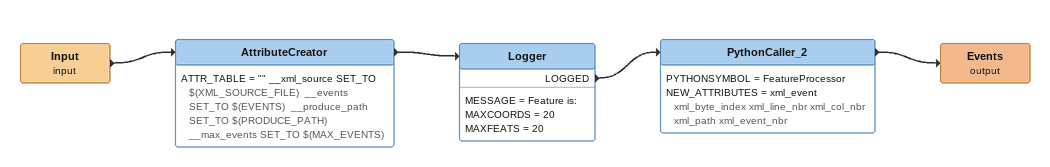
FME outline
Input (input)
    -> AttributeCreator
AttributeCreator
    ATTR_TABLE = "" __xml_source SET_TO $(XML_SOURCE_FILE)  __events SET_TO $(EVENTS)  __produce_path SET_TO $(PRODUCE_PATH)  __max_events SET_TO $(MAX_EVENTS)
    -> Logger
Logger
    MESSAGE = Feature is:
    MAXCOORDS = 20
    MAXFEATS = 20
    LOGGED -> PythonCaller_2
PythonCaller_2
    PYTHONSYMBOL = FeatureProcessor
    NEW_ATTRIBUTES = xml_event xml_byte_index xml_line_nbr xml_col_nbr xml_path xml_event_nbr
    -> Events (output)
Events (output)
